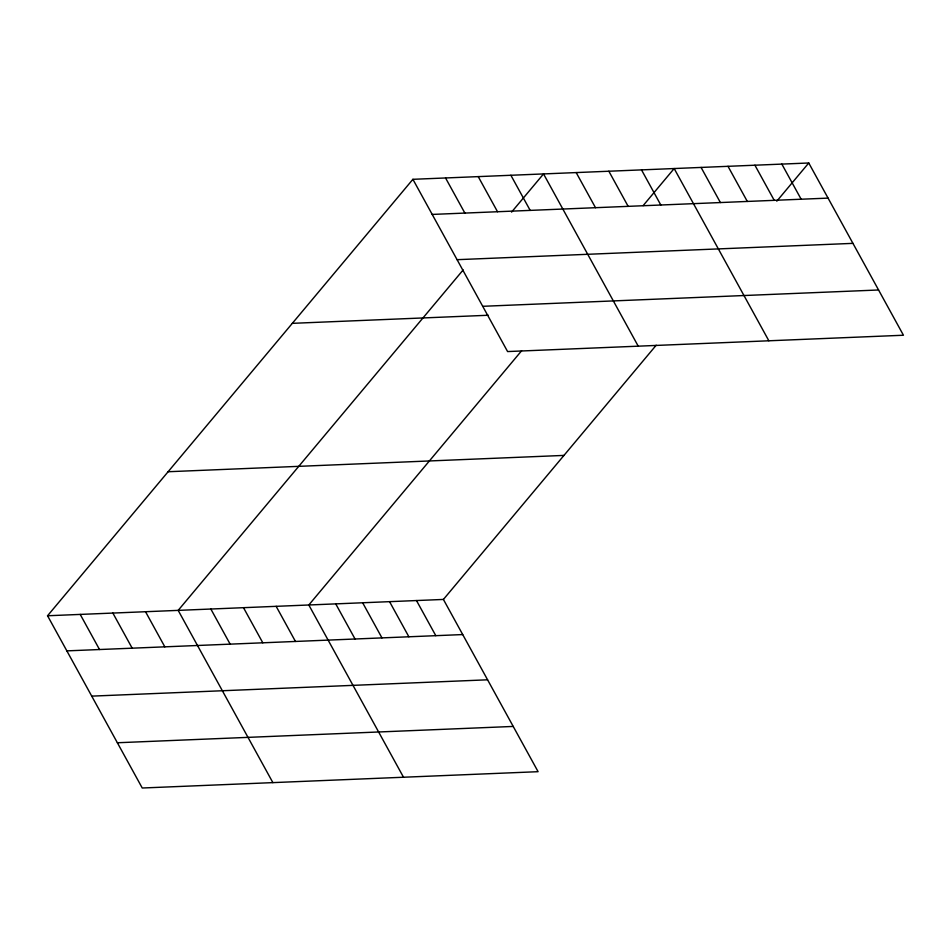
<?xml version="1.0" encoding="UTF-8"?>
<svg xmlns="http://www.w3.org/2000/svg" width="951" height="951" viewBox="0 0 951 951"><rect width="100%" height="100%" fill="white"/><g stroke="black" fill="none" stroke-linecap="round" stroke-linejoin="round"><path stroke-width="1.43" d="M47.55 615.761L443.404 599.439L538.1 771.689L142.246 788.01L47.55 615.761L412.9 179.311L808.754 162.99L903.45 335.239L507.596 351.561L412.9 179.311M463.161 269.941L178.182 610.376L272.878 782.625M511.567 212.109L543.532 173.926L638.228 346.176M521.6 350.788L308.813 604.991L403.509 777.24M643.114 205.642L674.164 168.541L768.86 340.791M443.404 599.439L656.19 345.237M776.789 201.184L808.754 162.99M432.206 214.427L828.059 198.117M457.086 259.682L852.94 243.361M482.716 306.305L878.569 289.984M292.337 323.34L488.279 315.256M168.113 471.732L563.967 455.41M66.855 650.876L462.709 634.567M91.736 696.132L487.59 679.81M117.365 742.755L513.219 726.433M781.841 164.095L801.146 199.223M754.916 165.212L774.221 200.328M728.002 166.318L747.308 201.446M701.077 167.424L720.394 202.551M641.509 169.884L660.814 205.012M608.854 171.228L628.159 206.355M576.187 172.583L595.504 207.698M510.877 175.269L530.183 210.397M478.222 176.613L497.528 211.74M445.555 177.968L464.873 213.083M416.479 600.545L435.796 635.672M389.565 601.662L408.871 636.778M362.652 602.768L381.957 637.895M335.727 603.873L355.044 639.001M276.159 606.334L295.464 641.461M243.492 607.677L262.809 642.805M210.837 609.02L230.142 644.148M145.527 611.719L164.832 646.846M112.86 613.062L132.177 648.19M80.205 614.405L99.522 649.533"/></g></svg>
